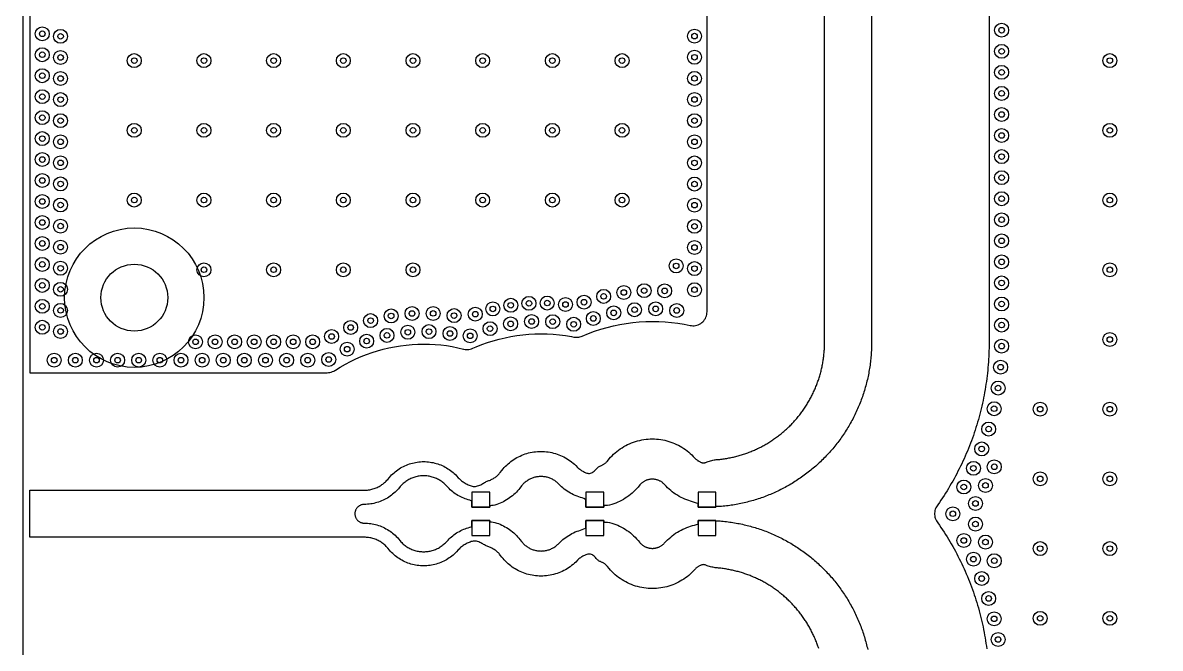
# Model space of a CAD drawing. Header units: millimetres. Extents: x 0 to 121, y -74 to 63.
# Drawn here: x -0.25 to 40.56, y -4.82 to 17.61 of the extents above; entities that cross this region are included whole.
import ezdxf

# ---------------------------------------------------------------- set-up
doc = ezdxf.new("R2010")
doc.units = ezdxf.units.MM
for name, color, linetype in [('BOARD_OUTLINE', 5, 'Continuous'), ('MOUNT_HEAD_KEEPOUT', 6, 'Continuous'), ('MOUNT_HOLES_PTH', 1, 'Continuous'), ('RES_PADS_0402', 6, 'Continuous'), ('TOP_COPPER', 1, 'Continuous'), ('TOP_GROUND_POUR', 3, 'Continuous'), ('VIA_HOLES', 7, 'Continuous'), ('VIA_PADS', 2, 'Continuous')]:
    doc.layers.add(name, color=color, linetype=linetype)

msp = doc.modelspace()

# ---------------------------------------------------------------- linework, layer by layer
at = {"layer": 'BOARD_OUTLINE'}
msp.add_lwpolyline([(-0.25, -63.449), (99.034, -63.449), (99.034, 63.449), (-0.25, 63.449)], close=True, dxfattribs=at)
at = {"layer": 'MOUNT_HEAD_KEEPOUT'}
msp.add_circle((3.752, 7.75), 2.5, dxfattribs=at)
at = {"layer": 'MOUNT_HOLES_PTH'}
msp.add_circle((3.752, 7.75), 1.2, dxfattribs=at)
at = {"layer": 'RES_PADS_0402'}
for points in [[(15.862, 0.24), (16.502, 0.24), (16.502, 0.78), (15.862, 0.78)], [(19.955, 0.24), (20.595, 0.24), (20.595, 0.78), (19.955, 0.78)], [(23.978, 0.24), (24.618, 0.24), (24.618, 0.78), (23.978, 0.78)], [(15.862, -0.78), (16.502, -0.78), (16.502, -0.24), (15.862, -0.24)], [(19.955, -0.78), (20.595, -0.78), (20.595, -0.24), (19.955, -0.24)], [(23.978, -0.78), (24.618, -0.78), (24.618, -0.24), (23.978, -0.24)]]:
    msp.add_lwpolyline(points, close=True, dxfattribs=at)
at = {"layer": 'TOP_COPPER'}
for points in [[(28.306, -4.832), (28.293, -4.792), (28.279, -4.753), (28.265, -4.714), (28.251, -4.675), (28.236, -4.636), (28.221, -4.597), (28.206, -4.558), (28.19, -4.52), (28.174, -4.481), (28.157, -4.443), (28.14, -4.405), (28.123, -4.367), (28.105, -4.329), (28.087, -4.292), (28.068, -4.255), (28.049, -4.217), (28.03, -4.18), (28.011, -4.144), (27.991, -4.107), (27.97, -4.071), (27.95, -4.035), (27.929, -3.999), (27.907, -3.963), (27.886, -3.927), (27.864, -3.892), (27.841, -3.857), (27.819, -3.822), (27.795, -3.787), (27.772, -3.753), (27.748, -3.719), (27.724, -3.685), (27.7, -3.651), (27.675, -3.618), (27.65, -3.584), (27.624, -3.551), (27.599, -3.519), (27.572, -3.486), (27.546, -3.454), (27.519, -3.422), (27.492, -3.39), (27.465, -3.359), (27.437, -3.328), (27.409, -3.297), (27.381, -3.266), (27.352, -3.236), (27.324, -3.206), (27.294, -3.176), (27.265, -3.147), (27.235, -3.118), (27.205, -3.089), (27.175, -3.06), (27.144, -3.032), (27.113, -3.004), (27.082, -2.976), (27.051, -2.949), (27.019, -2.922), (26.987, -2.895), (26.955, -2.869), (26.923, -2.843), (26.89, -2.817), (26.857, -2.791), (26.824, -2.766), (26.79, -2.742), (26.756, -2.717), (26.722, -2.693), (26.688, -2.669), (26.654, -2.646), (26.619, -2.623), (26.584, -2.6), (26.549, -2.577), (26.514, -2.555), (26.478, -2.534), (26.443, -2.512), (26.407, -2.491), (26.37, -2.471), (26.334, -2.45), (26.297, -2.43), (26.261, -2.411), (26.224, -2.392), (26.187, -2.373), (26.149, -2.354), (26.112, -2.336), (26.074, -2.319), (26.036, -2.301), (25.998, -2.284), (25.96, -2.268), (25.922, -2.251), (25.883, -2.236), (25.844, -2.22), (25.806, -2.205), (25.767, -2.19), (25.727, -2.176), (25.688, -2.162), (25.649, -2.149), (25.609, -2.135), (25.57, -2.123), (25.53, -2.11), (25.49, -2.098), (25.45, -2.087), (25.41, -2.076), (25.37, -2.065), (25.329, -2.054), (25.289, -2.044), (25.248, -2.035), (25.208, -2.026), (25.167, -2.017), (25.126, -2.009), (25.085, -2.001), (25.044, -1.993), (25.003, -1.986), (24.962, -1.979), (24.921, -1.973), (24.88, -1.967), (24.838, -1.961), (24.797, -1.956), (24.756, -1.951), (24.714, -1.947), (24.673, -1.943), (24.631, -1.94), (24.59, -1.935), (24.549, -1.929), (24.507, -1.921), (24.466, -1.912), (24.424, -1.901), (24.383, -1.89), (24.341, -1.878), (24.298, -1.865), (24.279, -1.854), (24.258, -1.844), (24.237, -1.836), (24.215, -1.83), (24.193, -1.826), (24.171, -1.824), (24.149, -1.826), (24.127, -1.83), (24.107, -1.836), (24.086, -1.844), (24.066, -1.852), (24.046, -1.861), (24.027, -1.87), (24.008, -1.881), (23.989, -1.892), (23.971, -1.903), (23.953, -1.916), (23.936, -1.929), (23.919, -1.942), (23.902, -1.956), (23.886, -1.971), (23.871, -1.987), (23.806, -2.057), (23.753, -2.11), (23.699, -2.161), (23.642, -2.21), (23.584, -2.256), (23.525, -2.301), (23.463, -2.343), (23.4, -2.383), (23.336, -2.421), (23.271, -2.457), (23.204, -2.489), (23.136, -2.52), (23.067, -2.548), (22.997, -2.573), (22.926, -2.596), (22.854, -2.616), (22.781, -2.634), (22.708, -2.649), (22.635, -2.661), (22.561, -2.671), (22.487, -2.677), (22.412, -2.681), (22.338, -2.683), (22.261, -2.681), (22.185, -2.677), (22.109, -2.67), (22.033, -2.66), (21.957, -2.647), (21.882, -2.631), (21.808, -2.613), (21.735, -2.591), (21.662, -2.567), (21.59, -2.54), (21.52, -2.511), (21.45, -2.479), (21.382, -2.444), (21.315, -2.407), (21.249, -2.367), (21.186, -2.325), (21.123, -2.281), (21.063, -2.234), (21.004, -2.185), (20.947, -2.133), (20.892, -2.08), (20.839, -2.025), (20.789, -1.967), (20.726, -1.891), (20.711, -1.874), (20.696, -1.858), (20.68, -1.842), (20.663, -1.828), (20.646, -1.813), (20.629, -1.8), (20.61, -1.787), (20.592, -1.774), (20.573, -1.763), (20.553, -1.752), (20.533, -1.742), (20.513, -1.733), (20.493, -1.724), (20.472, -1.716), (20.451, -1.709), (20.43, -1.7), (20.41, -1.687), (20.39, -1.67), (20.37, -1.649), (20.349, -1.626), (20.326, -1.6), (20.301, -1.574), (20.275, -1.547), (20.246, -1.522), (20.216, -1.498), (20.184, -1.478), (20.151, -1.462), (20.117, -1.45), (20.084, -1.444), (20.05, -1.444), (20.018, -1.45), (19.987, -1.46), (19.956, -1.471), (19.926, -1.483), (19.897, -1.496), (19.867, -1.511), (19.839, -1.526), (19.811, -1.543), (19.783, -1.56), (19.756, -1.579), (19.73, -1.598), (19.705, -1.619), (19.68, -1.64), (19.657, -1.662), (19.587, -1.732), (19.539, -1.777), (19.49, -1.82), (19.439, -1.861), (19.386, -1.9), (19.332, -1.937), (19.277, -1.973), (19.221, -2.006), (19.163, -2.037), (19.104, -2.066), (19.044, -2.093), (18.983, -2.117), (18.922, -2.14), (18.859, -2.16), (18.796, -2.178), (18.732, -2.193), (18.668, -2.206), (18.603, -2.217), (18.538, -2.226), (18.473, -2.232), (18.408, -2.235), (18.342, -2.236), (18.277, -2.235), (18.213, -2.232), (18.149, -2.226), (18.085, -2.218), (18.021, -2.207), (17.957, -2.195), (17.895, -2.18), (17.832, -2.162), (17.771, -2.143), (17.71, -2.121), (17.65, -2.097), (17.591, -2.071), (17.533, -2.043), (17.476, -2.013), (17.42, -1.98), (17.365, -1.946), (17.312, -1.91), (17.259, -1.872), (17.209, -1.832), (17.159, -1.79), (17.112, -1.746), (17.066, -1.701), (17.021, -1.654), (16.979, -1.606), (16.938, -1.556), (16.879, -1.479), (16.859, -1.454), (16.838, -1.43), (16.816, -1.407), (16.793, -1.384), (16.769, -1.362), (16.745, -1.342), (16.719, -1.322), (16.693, -1.303), (16.667, -1.285), (16.64, -1.268), (16.612, -1.252), (16.584, -1.237), (16.555, -1.223), (16.525, -1.21), (16.496, -1.198), (16.465, -1.187), (16.435, -1.177), (16.405, -1.166), (16.375, -1.153), (16.345, -1.137), (16.314, -1.12), (16.283, -1.101), (16.25, -1.081), (16.217, -1.062), (16.182, -1.043), (16.145, -1.025), (16.108, -1.009), (16.069, -0.996), (16.029, -0.986), (15.99, -0.98), (15.95, -0.978), (15.91, -0.981), (15.872, -0.989), (15.834, -1), (15.797, -1.013), (15.76, -1.027), (15.724, -1.043), (15.689, -1.06), (15.654, -1.078), (15.62, -1.097), (15.586, -1.117), (15.553, -1.139), (15.521, -1.162), (15.49, -1.186), (15.46, -1.211), (15.431, -1.237), (15.402, -1.264), (15.375, -1.292), (15.31, -1.363), (15.269, -1.404), (15.228, -1.444), (15.185, -1.481), (15.141, -1.518), (15.096, -1.553), (15.049, -1.586), (15.001, -1.617), (14.952, -1.647), (14.902, -1.675), (14.852, -1.702), (14.8, -1.726), (14.747, -1.749), (14.694, -1.769), (14.64, -1.788), (14.585, -1.805), (14.53, -1.82), (14.474, -1.833), (14.418, -1.844), (14.362, -1.853), (14.305, -1.861), (14.248, -1.866), (14.191, -1.869), (14.133, -1.87), (14.075, -1.869), (14.017, -1.865), (13.959, -1.86), (13.902, -1.853), (13.844, -1.844), (13.787, -1.832), (13.731, -1.819), (13.675, -1.803), (13.62, -1.786), (13.565, -1.767), (13.511, -1.745), (13.458, -1.722), (13.405, -1.697), (13.354, -1.67), (13.303, -1.641), (13.254, -1.61), (13.206, -1.578), (13.159, -1.544), (13.113, -1.508), (13.069, -1.47), (13.026, -1.431), (12.984, -1.391), (12.944, -1.349), (12.905, -1.306), (12.843, -1.23), (12.816, -1.2), (12.789, -1.172), (12.76, -1.144), (12.731, -1.117), (12.7, -1.092), (12.669, -1.067), (12.636, -1.044), (12.603, -1.021), (12.569, -1), (12.535, -0.98), (12.5, -0.962), (12.464, -0.945), (12.427, -0.929), (12.39, -0.914), (12.353, -0.901), (12.315, -0.889), (12.276, -0.878), (12.237, -0.869), (12.198, -0.861), (12.159, -0.855), (12.119, -0.85), (12.08, -0.846), (12.04, -0.844), (12, -0.843), (0, -0.843), (0, 0.843), (12, 0.843), (12.04, 0.844), (12.08, 0.846), (12.119, 0.85), (12.159, 0.855), (12.198, 0.861), (12.237, 0.869), (12.276, 0.878), (12.315, 0.889), (12.353, 0.901), (12.39, 0.914), (12.427, 0.929), (12.464, 0.945), (12.5, 0.962), (12.535, 0.98), (12.569, 1), (12.603, 1.021), (12.636, 1.044), (12.669, 1.067), (12.7, 1.092), (12.731, 1.117), (12.76, 1.144), (12.789, 1.172), (12.816, 1.2), (12.843, 1.23), (12.905, 1.306), (12.944, 1.349), (12.984, 1.391), (13.026, 1.431), (13.069, 1.47), (13.113, 1.508), (13.159, 1.544), (13.206, 1.578), (13.254, 1.61), (13.303, 1.641), (13.354, 1.67), (13.405, 1.697), (13.458, 1.722), (13.511, 1.745), (13.565, 1.767), (13.62, 1.786), (13.675, 1.803), (13.731, 1.819), (13.787, 1.832), (13.844, 1.844), (13.902, 1.853), (13.959, 1.86), (14.017, 1.865), (14.075, 1.869), (14.133, 1.87), (14.191, 1.869), (14.248, 1.866), (14.305, 1.861), (14.362, 1.853), (14.418, 1.844), (14.474, 1.833), (14.53, 1.82), (14.585, 1.805), (14.64, 1.788), (14.694, 1.769), (14.747, 1.749), (14.8, 1.726), (14.852, 1.702), (14.902, 1.675), (14.952, 1.647), (15.001, 1.617), (15.049, 1.586), (15.096, 1.553), (15.141, 1.518), (15.185, 1.481), (15.228, 1.444), (15.269, 1.404), (15.31, 1.363), (15.375, 1.292), (15.402, 1.264), (15.431, 1.237), (15.46, 1.211), (15.49, 1.186), (15.521, 1.162), (15.553, 1.139), (15.586, 1.117), (15.62, 1.097), (15.654, 1.078), (15.689, 1.06), (15.724, 1.043), (15.76, 1.027), (15.797, 1.013), (15.834, 1), (15.872, 0.989), (15.91, 0.981), (15.95, 0.978), (15.99, 0.98), (16.029, 0.986), (16.069, 0.996), (16.108, 1.009), (16.145, 1.025), (16.182, 1.043), (16.217, 1.062), (16.25, 1.081), (16.283, 1.101), (16.314, 1.12), (16.345, 1.137), (16.375, 1.153), (16.405, 1.166), (16.435, 1.177), (16.465, 1.187), (16.496, 1.198), (16.525, 1.21), (16.555, 1.223), (16.584, 1.237), (16.612, 1.252), (16.64, 1.268), (16.667, 1.285), (16.693, 1.303), (16.719, 1.322), (16.745, 1.342), (16.769, 1.362), (16.793, 1.384), (16.816, 1.407), (16.838, 1.43), (16.859, 1.454), (16.879, 1.479), (16.938, 1.556), (16.979, 1.606), (17.021, 1.654), (17.066, 1.701), (17.112, 1.746), (17.159, 1.79), (17.209, 1.832), (17.259, 1.872), (17.312, 1.91), (17.365, 1.946), (17.42, 1.98), (17.476, 2.013), (17.533, 2.043), (17.591, 2.071), (17.65, 2.097), (17.71, 2.121), (17.771, 2.143), (17.832, 2.162), (17.895, 2.18), (17.957, 2.195), (18.021, 2.207), (18.085, 2.218), (18.149, 2.226), (18.213, 2.232), (18.277, 2.235), (18.342, 2.236), (18.408, 2.235), (18.473, 2.232), (18.538, 2.226), (18.603, 2.217), (18.668, 2.206), (18.732, 2.193), (18.796, 2.178), (18.859, 2.16), (18.922, 2.14), (18.983, 2.117), (19.044, 2.093), (19.104, 2.066), (19.163, 2.037), (19.221, 2.006), (19.277, 1.973), (19.332, 1.937), (19.386, 1.9), (19.439, 1.861), (19.49, 1.82), (19.539, 1.777), (19.587, 1.732), (19.657, 1.662), (19.68, 1.64), (19.705, 1.619), (19.73, 1.598), (19.756, 1.579), (19.783, 1.56), (19.811, 1.543), (19.839, 1.526), (19.867, 1.511), (19.897, 1.496), (19.926, 1.483), (19.956, 1.471), (19.987, 1.46), (20.018, 1.45), (20.05, 1.444), (20.084, 1.444), (20.117, 1.45), (20.151, 1.462), (20.184, 1.478), (20.216, 1.498), (20.246, 1.522), (20.275, 1.547), (20.301, 1.574), (20.326, 1.6), (20.349, 1.626), (20.37, 1.649), (20.39, 1.67), (20.41, 1.687), (20.43, 1.7), (20.451, 1.709), (20.472, 1.716), (20.493, 1.724), (20.513, 1.733), (20.533, 1.742), (20.553, 1.752), (20.573, 1.763), (20.592, 1.774), (20.61, 1.787), (20.629, 1.8), (20.646, 1.813), (20.663, 1.828), (20.68, 1.842), (20.696, 1.858), (20.711, 1.874), (20.726, 1.891), (20.789, 1.967), (20.839, 2.025), (20.892, 2.08), (20.947, 2.133), (21.004, 2.185), (21.063, 2.234), (21.123, 2.281), (21.186, 2.325), (21.249, 2.367), (21.315, 2.407), (21.382, 2.444), (21.45, 2.479), (21.52, 2.511), (21.59, 2.54), (21.662, 2.567), (21.735, 2.591), (21.808, 2.613), (21.882, 2.631), (21.957, 2.647), (22.033, 2.66), (22.109, 2.67), (22.185, 2.677), (22.261, 2.681), (22.338, 2.683), (22.412, 2.681), (22.487, 2.677), (22.561, 2.671), (22.635, 2.661), (22.708, 2.649), (22.781, 2.634), (22.854, 2.616), (22.926, 2.596), (22.997, 2.573), (23.067, 2.548), (23.136, 2.52), (23.204, 2.489), (23.271, 2.457), (23.336, 2.421), (23.4, 2.383), (23.463, 2.343), (23.525, 2.301), (23.584, 2.256), (23.642, 2.21), (23.699, 2.161), (23.753, 2.11), (23.806, 2.057), (23.871, 1.987), (23.886, 1.971), (23.902, 1.956), (23.919, 1.942), (23.936, 1.929), (23.953, 1.916), (23.971, 1.903), (23.989, 1.892), (24.008, 1.881), (24.027, 1.87), (24.046, 1.861), (24.066, 1.852), (24.086, 1.844), (24.107, 1.836), (24.127, 1.83), (24.149, 1.826), (24.171, 1.824), (24.193, 1.826), (24.215, 1.83), (24.237, 1.836), (24.258, 1.844), (24.279, 1.854), (24.298, 1.865), (24.341, 1.878), (24.383, 1.89), (24.424, 1.901), (24.466, 1.912), (24.507, 1.921), (24.549, 1.929), (24.59, 1.935), (24.631, 1.94), (24.673, 1.943), (24.714, 1.947), (24.756, 1.951), (24.797, 1.956), (24.838, 1.961), (24.88, 1.967), (24.921, 1.973), (24.962, 1.979), (25.003, 1.986), (25.044, 1.993), (25.085, 2.001), (25.126, 2.009), (25.167, 2.017), (25.208, 2.026), (25.248, 2.035), (25.289, 2.044), (25.329, 2.054), (25.37, 2.065), (25.41, 2.076), (25.45, 2.087), (25.49, 2.098), (25.53, 2.11), (25.57, 2.123), (25.609, 2.135), (25.649, 2.149), (25.688, 2.162), (25.727, 2.176), (25.767, 2.19), (25.806, 2.205), (25.844, 2.22), (25.883, 2.236), (25.922, 2.251), (25.96, 2.268), (25.998, 2.284), (26.036, 2.301), (26.074, 2.319), (26.112, 2.336), (26.149, 2.354), (26.187, 2.373), (26.224, 2.392), (26.261, 2.411), (26.297, 2.43), (26.334, 2.45), (26.37, 2.471), (26.407, 2.491), (26.443, 2.512), (26.478, 2.534), (26.514, 2.555), (26.549, 2.577), (26.584, 2.6), (26.619, 2.623), (26.654, 2.646), (26.688, 2.669), (26.722, 2.693), (26.756, 2.717), (26.79, 2.742), (26.824, 2.766), (26.857, 2.791), (26.89, 2.817), (26.923, 2.843), (26.955, 2.869), (26.987, 2.895), (27.019, 2.922), (27.051, 2.949), (27.082, 2.976), (27.113, 3.004), (27.144, 3.032), (27.175, 3.06), (27.205, 3.089), (27.235, 3.118), (27.265, 3.147), (27.294, 3.176), (27.324, 3.206), (27.352, 3.236), (27.381, 3.266), (27.409, 3.297), (27.437, 3.328), (27.465, 3.359), (27.492, 3.39), (27.519, 3.422), (27.546, 3.454), (27.572, 3.486), (27.599, 3.519), (27.624, 3.551), (27.65, 3.584), (27.675, 3.618), (27.7, 3.651), (27.724, 3.685), (27.748, 3.719), (27.772, 3.753), (27.795, 3.787), (27.819, 3.822), (27.841, 3.857), (27.864, 3.892), (27.886, 3.927), (27.907, 3.963), (27.929, 3.999), (27.95, 4.035), (27.97, 4.071), (27.991, 4.107), (28.011, 4.144), (28.03, 4.18), (28.049, 4.217), (28.068, 4.255), (28.087, 4.292), (28.105, 4.329), (28.123, 4.367), (28.14, 4.405), (28.157, 4.443), (28.174, 4.481), (28.19, 4.52), (28.206, 4.558), (28.221, 4.597), (28.236, 4.636), (28.251, 4.675), (28.265, 4.714), (28.279, 4.753), (28.293, 4.792), (28.306, 4.832), (28.318, 4.872), (28.331, 4.911), (28.343, 4.951), (28.354, 4.991), (28.366, 5.031), (28.376, 5.072), (28.387, 5.112), (28.397, 5.152), (28.406, 5.193), (28.415, 5.234), (28.424, 5.274), (28.433, 5.315), (28.441, 5.356), (28.448, 5.397), (28.455, 5.438), (28.462, 5.479), (28.468, 5.52), (28.474, 5.561), (28.48, 5.603), (28.485, 5.644), (28.49, 5.685), (28.494, 5.727), (28.498, 5.768), (28.502, 5.81), (28.505, 5.851), (28.507, 5.893), (28.51, 5.935), (28.511, 5.976), (28.513, 6.018), (28.514, 6.059), (28.514, 6.101), (28.515, 6.143), (28.515, 25.761)], [(30.201, 25.761), (30.201, 6.143), (30.201, 6.084), (30.2, 6.026), (30.199, 5.968), (30.197, 5.909), (30.194, 5.851), (30.191, 5.793), (30.187, 5.735), (30.183, 5.677), (30.178, 5.619), (30.172, 5.561), (30.166, 5.503), (30.16, 5.445), (30.153, 5.387), (30.145, 5.329), (30.136, 5.271), (30.128, 5.214), (30.118, 5.156), (30.108, 5.099), (30.097, 5.041), (30.086, 4.984), (30.075, 4.927), (30.062, 4.87), (30.049, 4.813), (30.036, 4.756), (30.022, 4.7), (30.008, 4.643), (29.992, 4.587), (29.977, 4.531), (29.961, 4.475), (29.944, 4.419), (29.927, 4.363), (29.909, 4.308), (29.89, 4.252), (29.871, 4.197), (29.852, 4.142), (29.832, 4.087), (29.811, 4.033), (29.79, 3.978), (29.768, 3.924), (29.746, 3.87), (29.724, 3.817), (29.7, 3.763), (29.677, 3.71), (29.652, 3.657), (29.627, 3.604), (29.602, 3.552), (29.576, 3.499), (29.55, 3.447), (29.523, 3.396), (29.496, 3.344), (29.468, 3.293), (29.439, 3.242), (29.41, 3.191), (29.381, 3.141), (29.351, 3.091), (29.321, 3.041), (29.29, 2.992), (29.258, 2.943), (29.227, 2.894), (29.194, 2.845), (29.161, 2.797), (29.128, 2.749), (29.094, 2.702), (29.06, 2.654), (29.025, 2.607), (28.99, 2.561), (28.955, 2.515), (28.919, 2.469), (28.882, 2.423), (28.845, 2.378), (28.808, 2.334), (28.77, 2.289), (28.732, 2.245), (28.693, 2.202), (28.654, 2.158), (28.614, 2.116), (28.574, 2.073), (28.534, 2.031), (28.493, 1.99), (28.452, 1.948), (28.41, 1.907), (28.368, 1.867), (28.326, 1.827), (28.283, 1.787), (28.239, 1.748), (28.196, 1.71), (28.152, 1.671), (28.108, 1.633), (28.063, 1.596), (28.018, 1.559), (27.972, 1.523), (27.926, 1.487), (27.88, 1.451), (27.834, 1.416), (27.787, 1.381), (27.74, 1.347), (27.692, 1.313), (27.644, 1.28), (27.596, 1.247), (27.547, 1.215), (27.499, 1.183), (27.449, 1.151), (27.4, 1.121), (27.35, 1.09), (27.3, 1.06), (27.25, 1.031), (27.199, 1.002), (27.148, 0.973), (27.097, 0.946), (27.046, 0.918), (26.994, 0.891), (26.942, 0.865), (26.89, 0.839), (26.837, 0.814), (26.784, 0.789), (26.731, 0.765), (26.678, 0.741), (26.625, 0.718), (26.571, 0.695), (26.517, 0.673), (26.463, 0.651), (26.408, 0.63), (26.354, 0.609), (26.299, 0.589), (26.244, 0.57), (26.189, 0.551), (26.134, 0.533), (26.078, 0.515), (26.022, 0.497), (25.967, 0.481), (25.911, 0.464), (25.854, 0.449), (25.798, 0.434), (25.742, 0.419), (25.685, 0.405), (25.628, 0.392), (25.571, 0.379), (25.514, 0.367), (25.457, 0.355), (25.4, 0.344), (25.343, 0.333), (25.285, 0.323), (25.228, 0.314), (25.17, 0.305), (25.112, 0.296), (25.054, 0.289), (24.997, 0.281), (24.939, 0.275), (24.881, 0.269), (24.823, 0.263), (24.764, 0.258), (24.706, 0.255), (24.648, 0.255), (24.618, 0.256), (24.618, 0.24), (23.978, 0.24), (23.978, 0.37), (23.926, 0.385), (23.854, 0.405), (23.782, 0.427), (23.711, 0.449), (23.64, 0.472), (23.57, 0.497), (23.501, 0.525), (23.433, 0.555), (23.366, 0.588), (23.3, 0.624), (23.236, 0.661), (23.173, 0.701), (23.112, 0.744), (23.052, 0.788), (22.994, 0.835), (22.938, 0.884), (22.883, 0.935), (22.831, 0.988), (22.765, 1.058), (22.75, 1.074), (22.734, 1.088), (22.718, 1.103), (22.701, 1.116), (22.683, 1.129), (22.665, 1.141), (22.647, 1.153), (22.628, 1.164), (22.609, 1.174), (22.59, 1.184), (22.57, 1.193), (22.55, 1.201), (22.53, 1.208), (22.509, 1.215), (22.488, 1.221), (22.467, 1.226), (22.446, 1.23), (22.424, 1.234), (22.403, 1.237), (22.381, 1.239), (22.36, 1.24), (22.338, 1.24), (22.316, 1.24), (22.293, 1.239), (22.271, 1.237), (22.249, 1.234), (22.227, 1.23), (22.205, 1.225), (22.184, 1.22), (22.162, 1.214), (22.141, 1.207), (22.12, 1.199), (22.1, 1.19), (22.079, 1.181), (22.06, 1.171), (22.04, 1.16), (22.021, 1.148), (22.002, 1.136), (21.984, 1.123), (21.967, 1.11), (21.95, 1.095), (21.933, 1.08), (21.917, 1.065), (21.902, 1.049), (21.887, 1.032), (21.824, 0.956), (21.773, 0.898), (21.721, 0.843), (21.666, 0.789), (21.609, 0.738), (21.55, 0.689), (21.49, 0.642), (21.427, 0.598), (21.363, 0.556), (21.298, 0.516), (21.231, 0.479), (21.163, 0.444), (21.093, 0.412), (21.023, 0.382), (20.951, 0.356), (20.878, 0.332), (20.804, 0.313), (20.728, 0.302), (20.651, 0.299), (20.595, 0.302), (20.595, 0.24), (19.955, 0.24), (19.955, 0.512), (19.944, 0.517), (19.882, 0.543), (19.82, 0.566), (19.758, 0.587), (19.695, 0.607), (19.634, 0.63), (19.573, 0.654), (19.513, 0.681), (19.454, 0.71), (19.396, 0.741), (19.34, 0.775), (19.285, 0.81), (19.231, 0.847), (19.178, 0.887), (19.127, 0.928), (19.077, 0.971), (19.03, 1.015), (18.96, 1.085), (18.937, 1.107), (18.912, 1.129), (18.887, 1.149), (18.861, 1.169), (18.834, 1.187), (18.806, 1.205), (18.778, 1.221), (18.75, 1.237), (18.72, 1.251), (18.691, 1.264), (18.66, 1.277), (18.63, 1.288), (18.599, 1.298), (18.567, 1.307), (18.536, 1.314), (18.504, 1.321), (18.472, 1.326), (18.44, 1.33), (18.407, 1.333), (18.375, 1.335), (18.342, 1.336), (18.31, 1.335), (18.278, 1.333), (18.246, 1.33), (18.214, 1.326), (18.182, 1.321), (18.151, 1.315), (18.12, 1.307), (18.089, 1.299), (18.058, 1.289), (18.028, 1.278), (17.998, 1.266), (17.969, 1.254), (17.94, 1.24), (17.912, 1.225), (17.884, 1.208), (17.857, 1.191), (17.83, 1.173), (17.804, 1.155), (17.779, 1.135), (17.755, 1.114), (17.731, 1.092), (17.708, 1.07), (17.686, 1.047), (17.665, 1.022), (17.645, 0.998), (17.586, 0.921), (17.545, 0.871), (17.503, 0.822), (17.458, 0.775), (17.412, 0.73), (17.364, 0.687), (17.315, 0.645), (17.264, 0.605), (17.212, 0.567), (17.159, 0.53), (17.104, 0.496), (17.048, 0.464), (16.991, 0.433), (16.933, 0.405), (16.874, 0.379), (16.814, 0.355), (16.753, 0.334), (16.691, 0.314), (16.628, 0.3), (16.564, 0.291), (16.502, 0.287), (16.502, 0.24), (15.862, 0.24), (15.862, 0.455), (15.839, 0.464), (15.784, 0.483), (15.73, 0.501), (15.675, 0.518), (15.621, 0.537), (15.568, 0.557), (15.515, 0.58), (15.464, 0.604), (15.413, 0.631), (15.363, 0.659), (15.314, 0.689), (15.266, 0.72), (15.22, 0.753), (15.174, 0.788), (15.13, 0.825), (15.087, 0.862), (15.046, 0.902), (15.006, 0.943), (14.94, 1.014), (14.913, 1.042), (14.885, 1.069), (14.855, 1.095), (14.825, 1.12), (14.794, 1.144), (14.762, 1.167), (14.729, 1.189), (14.695, 1.209), (14.661, 1.228), (14.626, 1.246), (14.591, 1.263), (14.555, 1.279), (14.518, 1.293), (14.481, 1.306), (14.443, 1.317), (14.405, 1.328), (14.367, 1.337), (14.329, 1.344), (14.29, 1.351), (14.251, 1.355), (14.212, 1.359), (14.173, 1.361), (14.133, 1.362), (14.093, 1.361), (14.054, 1.359), (14.014, 1.355), (13.974, 1.35), (13.935, 1.344), (13.896, 1.336), (13.857, 1.327), (13.819, 1.316), (13.781, 1.304), (13.743, 1.291), (13.706, 1.276), (13.67, 1.26), (13.634, 1.243), (13.598, 1.224), (13.564, 1.205), (13.53, 1.184), (13.497, 1.161), (13.465, 1.138), (13.433, 1.113), (13.403, 1.088), (13.373, 1.061), (13.345, 1.033), (13.317, 1.004), (13.291, 0.975), (13.228, 0.899), (13.189, 0.856), (13.149, 0.814), (13.108, 0.773), (13.065, 0.734), (13.02, 0.697), (12.974, 0.661), (12.927, 0.627), (12.879, 0.595), (12.83, 0.564), (12.779, 0.535), (12.728, 0.508), (12.676, 0.483), (12.622, 0.46), (12.568, 0.438), (12.514, 0.419), (12.458, 0.401), (12.402, 0.386), (12.346, 0.373), (12.289, 0.361), (12.232, 0.352), (12.174, 0.345), (12.116, 0.339), (12.058, 0.336), (12, 0.335), (11.978, 0.335), (11.956, 0.332), (11.935, 0.329), (11.913, 0.324), (11.892, 0.317), (11.872, 0.31), (11.852, 0.301), (11.832, 0.29), (11.814, 0.279), (11.796, 0.266), (11.779, 0.252), (11.763, 0.237), (11.748, 0.221), (11.734, 0.204), (11.721, 0.186), (11.71, 0.168), (11.699, 0.148), (11.69, 0.128), (11.683, 0.108), (11.676, 0.087), (11.671, 0.065), (11.668, 0.044), (11.665, 0.022), (11.665, 0), (11.665, -0.022), (11.668, -0.044), (11.671, -0.065), (11.676, -0.087), (11.683, -0.108), (11.69, -0.128), (11.699, -0.148), (11.71, -0.168), (11.721, -0.186), (11.734, -0.204), (11.748, -0.221), (11.763, -0.237), (11.779, -0.252), (11.796, -0.266), (11.814, -0.279), (11.832, -0.29), (11.852, -0.301), (11.872, -0.31), (11.892, -0.317), (11.913, -0.324), (11.935, -0.329), (11.956, -0.332), (11.978, -0.335), (12, -0.335), (12.058, -0.336), (12.116, -0.339), (12.174, -0.345), (12.232, -0.352), (12.289, -0.361), (12.346, -0.373), (12.402, -0.386), (12.458, -0.401), (12.514, -0.419), (12.568, -0.438), (12.622, -0.46), (12.676, -0.483), (12.728, -0.508), (12.779, -0.535), (12.83, -0.564), (12.879, -0.595), (12.927, -0.627), (12.974, -0.661), (13.02, -0.697), (13.065, -0.734), (13.108, -0.773), (13.149, -0.814), (13.189, -0.856), (13.228, -0.899), (13.291, -0.975), (13.317, -1.004), (13.345, -1.033), (13.373, -1.061), (13.403, -1.088), (13.433, -1.113), (13.465, -1.138), (13.497, -1.161), (13.53, -1.184), (13.564, -1.205), (13.598, -1.224), (13.634, -1.243), (13.67, -1.26), (13.706, -1.276), (13.743, -1.291), (13.781, -1.304), (13.819, -1.316), (13.857, -1.327), (13.896, -1.336), (13.935, -1.344), (13.974, -1.35), (14.014, -1.355), (14.054, -1.359), (14.093, -1.361), (14.133, -1.362), (14.173, -1.361), (14.212, -1.359), (14.251, -1.355), (14.29, -1.351), (14.329, -1.344), (14.367, -1.337), (14.405, -1.328), (14.443, -1.317), (14.481, -1.306), (14.518, -1.293), (14.555, -1.279), (14.591, -1.263), (14.626, -1.246), (14.661, -1.228), (14.695, -1.209), (14.729, -1.189), (14.762, -1.167), (14.794, -1.144), (14.825, -1.12), (14.855, -1.095), (14.885, -1.069), (14.913, -1.042), (14.94, -1.014), (15.006, -0.943), (15.046, -0.902), (15.087, -0.862), (15.13, -0.825), (15.174, -0.788), (15.22, -0.753), (15.266, -0.72), (15.314, -0.689), (15.363, -0.659), (15.413, -0.631), (15.464, -0.604), (15.515, -0.58), (15.568, -0.557), (15.621, -0.537), (15.675, -0.518), (15.73, -0.501), (15.784, -0.483), (15.839, -0.464), (15.862, -0.455), (15.862, -0.24), (16.502, -0.24), (16.502, -0.287), (16.564, -0.291), (16.628, -0.3), (16.691, -0.314), (16.753, -0.334), (16.814, -0.355), (16.874, -0.379), (16.933, -0.405), (16.991, -0.433), (17.048, -0.464), (17.104, -0.496), (17.159, -0.53), (17.212, -0.567), (17.264, -0.605), (17.315, -0.645), (17.364, -0.687), (17.412, -0.73), (17.458, -0.775), (17.503, -0.822), (17.545, -0.871), (17.586, -0.921), (17.645, -0.998), (17.665, -1.022), (17.686, -1.047), (17.708, -1.07), (17.731, -1.092), (17.755, -1.114), (17.779, -1.135), (17.804, -1.155), (17.83, -1.173), (17.857, -1.191), (17.884, -1.208), (17.912, -1.225), (17.94, -1.24), (17.969, -1.254), (17.998, -1.266), (18.028, -1.278), (18.058, -1.289), (18.089, -1.299), (18.12, -1.307), (18.151, -1.315), (18.182, -1.321), (18.214, -1.326), (18.246, -1.33), (18.278, -1.333), (18.31, -1.335), (18.342, -1.336), (18.375, -1.335), (18.407, -1.333), (18.44, -1.33), (18.472, -1.326), (18.504, -1.321), (18.536, -1.314), (18.567, -1.307), (18.599, -1.298), (18.63, -1.288), (18.66, -1.277), (18.691, -1.264), (18.72, -1.251), (18.75, -1.237), (18.778, -1.221), (18.806, -1.205), (18.834, -1.187), (18.861, -1.169), (18.887, -1.149), (18.912, -1.129), (18.937, -1.107), (18.96, -1.085), (19.03, -1.015), (19.077, -0.971), (19.127, -0.928), (19.178, -0.887), (19.231, -0.847), (19.285, -0.81), (19.34, -0.775), (19.396, -0.741), (19.454, -0.71), (19.513, -0.681), (19.573, -0.654), (19.634, -0.63), (19.695, -0.607), (19.758, -0.587), (19.82, -0.566), (19.882, -0.543), (19.944, -0.517), (19.955, -0.512), (19.955, -0.24), (20.595, -0.24), (20.595, -0.302), (20.651, -0.299), (20.728, -0.302), (20.804, -0.313), (20.878, -0.332), (20.951, -0.356), (21.023, -0.382), (21.093, -0.412), (21.163, -0.444), (21.231, -0.479), (21.298, -0.516), (21.363, -0.556), (21.427, -0.598), (21.49, -0.642), (21.55, -0.689), (21.609, -0.738), (21.666, -0.789), (21.721, -0.843), (21.773, -0.898), (21.824, -0.956), (21.887, -1.032), (21.902, -1.049), (21.917, -1.065), (21.933, -1.08), (21.95, -1.095), (21.967, -1.11), (21.984, -1.123), (22.002, -1.136), (22.021, -1.148), (22.04, -1.16), (22.06, -1.171), (22.079, -1.181), (22.1, -1.19), (22.12, -1.199), (22.141, -1.207), (22.162, -1.214), (22.184, -1.22), (22.205, -1.225), (22.227, -1.23), (22.249, -1.234), (22.271, -1.237), (22.293, -1.239), (22.316, -1.24), (22.338, -1.24), (22.36, -1.24), (22.381, -1.239), (22.403, -1.237), (22.424, -1.234), (22.446, -1.23), (22.467, -1.226), (22.488, -1.221), (22.509, -1.215), (22.53, -1.208), (22.55, -1.201), (22.57, -1.193), (22.59, -1.184), (22.609, -1.174), (22.628, -1.164), (22.647, -1.153), (22.665, -1.141), (22.683, -1.129), (22.701, -1.116), (22.718, -1.103), (22.734, -1.088), (22.75, -1.074), (22.765, -1.058), (22.831, -0.988), (22.883, -0.935), (22.938, -0.884), (22.994, -0.835), (23.052, -0.788), (23.112, -0.744), (23.173, -0.701), (23.236, -0.661), (23.3, -0.624), (23.366, -0.588), (23.433, -0.555), (23.501, -0.525), (23.57, -0.497), (23.64, -0.472), (23.711, -0.449), (23.782, -0.427), (23.854, -0.405), (23.926, -0.385), (23.978, -0.37), (23.978, -0.24), (24.618, -0.24), (24.618, -0.256), (24.648, -0.255), (24.706, -0.255), (24.764, -0.258), (24.823, -0.263), (24.881, -0.269), (24.939, -0.275), (24.997, -0.281), (25.054, -0.289), (25.112, -0.296), (25.17, -0.305), (25.228, -0.314), (25.285, -0.323), (25.343, -0.333), (25.4, -0.344), (25.457, -0.355), (25.514, -0.367), (25.571, -0.379), (25.628, -0.392), (25.685, -0.405), (25.742, -0.419), (25.798, -0.434), (25.854, -0.449), (25.911, -0.464), (25.967, -0.481), (26.022, -0.497), (26.078, -0.515), (26.134, -0.533), (26.189, -0.551), (26.244, -0.57), (26.299, -0.589), (26.354, -0.609), (26.408, -0.63), (26.463, -0.651), (26.517, -0.673), (26.571, -0.695), (26.625, -0.718), (26.678, -0.741), (26.731, -0.765), (26.784, -0.789), (26.837, -0.814), (26.89, -0.839), (26.942, -0.865), (26.994, -0.891), (27.046, -0.918), (27.097, -0.946), (27.148, -0.973), (27.199, -1.002), (27.25, -1.031), (27.3, -1.06), (27.35, -1.09), (27.4, -1.121), (27.449, -1.151), (27.499, -1.183), (27.547, -1.215), (27.596, -1.247), (27.644, -1.28), (27.692, -1.313), (27.74, -1.347), (27.787, -1.381), (27.834, -1.416), (27.88, -1.451), (27.926, -1.487), (27.972, -1.523), (28.018, -1.559), (28.063, -1.596), (28.108, -1.633), (28.152, -1.671), (28.196, -1.71), (28.239, -1.748), (28.283, -1.787), (28.326, -1.827), (28.368, -1.867), (28.41, -1.907), (28.452, -1.948), (28.493, -1.99), (28.534, -2.031), (28.574, -2.073), (28.614, -2.116), (28.654, -2.158), (28.693, -2.202), (28.732, -2.245), (28.77, -2.289), (28.808, -2.334), (28.845, -2.378), (28.882, -2.423), (28.919, -2.469), (28.955, -2.515), (28.99, -2.561), (29.025, -2.607), (29.06, -2.654), (29.094, -2.702), (29.128, -2.749), (29.161, -2.797), (29.194, -2.845), (29.227, -2.894), (29.258, -2.943), (29.29, -2.992), (29.321, -3.041), (29.351, -3.091), (29.381, -3.141), (29.41, -3.191), (29.439, -3.242), (29.468, -3.293), (29.496, -3.344), (29.523, -3.396), (29.55, -3.447), (29.576, -3.499), (29.602, -3.552), (29.627, -3.604), (29.652, -3.657), (29.677, -3.71), (29.7, -3.763), (29.724, -3.817), (29.746, -3.87), (29.768, -3.924), (29.79, -3.978), (29.811, -4.033), (29.832, -4.087), (29.852, -4.142), (29.871, -4.197), (29.89, -4.252), (29.909, -4.308), (29.927, -4.363), (29.944, -4.419), (29.961, -4.475), (29.977, -4.531), (29.992, -4.587), (30.008, -4.643), (30.022, -4.7), (30.036, -4.756), (30.049, -4.813), (30.062, -4.87)]]:
    msp.add_lwpolyline(points, dxfattribs=at)
at = {"layer": 'TOP_GROUND_POUR'}
for points in [[(0, 63.199), (0, 5.059), (10.676, 5.059), (10.724, 5.062), (10.772, 5.069), (10.818, 5.08), (10.864, 5.096), (10.908, 5.116), (10.949, 5.14), (10.965, 5.151), (11.143, 5.26), (11.324, 5.365), (11.51, 5.462), (11.698, 5.553), (11.89, 5.636), (12.085, 5.714), (12.282, 5.783), (12.482, 5.847), (12.684, 5.902), (12.887, 5.951), (13.092, 5.991), (13.299, 6.026), (13.507, 6.051), (13.715, 6.071), (13.924, 6.081), (14.131, 6.086), (14.34, 6.081), (14.546, 6.071), (14.751, 6.052), (14.956, 6.028), (15.159, 5.994), (15.362, 5.955), (15.562, 5.907), (15.569, 5.905), (15.616, 5.896), (15.663, 5.891), (15.711, 5.89), (15.758, 5.895), (15.805, 5.903), (15.851, 5.916), (15.896, 5.933), (16.019, 5.985), (16.221, 6.065), (16.425, 6.138), (16.631, 6.204), (16.84, 6.262), (17.051, 6.312), (17.264, 6.355), (17.478, 6.39), (17.693, 6.417), (17.909, 6.437), (18.125, 6.449), (18.343, 6.453), (18.562, 6.449), (18.782, 6.436), (19.001, 6.416), (19.22, 6.388), (19.437, 6.352), (19.52, 6.337), (19.563, 6.33), (19.607, 6.327), (19.65, 6.328), (19.694, 6.333), (19.737, 6.341), (19.779, 6.353), (19.819, 6.369), (19.824, 6.371), (20.041, 6.462), (20.261, 6.544), (20.485, 6.618), (20.71, 6.683), (20.939, 6.74), (21.169, 6.789), (21.401, 6.828), (21.634, 6.859), (21.868, 6.881), (22.103, 6.895), (22.336, 6.899), (22.567, 6.895), (22.795, 6.882), (23.023, 6.861), (23.25, 6.832), (23.476, 6.795), (23.69, 6.755), (23.739, 6.747), (23.789, 6.743), (23.839, 6.745), (23.888, 6.751), (23.936, 6.763), (23.983, 6.779), (24.028, 6.799), (24.071, 6.824), (24.111, 6.853), (24.149, 6.886), (24.182, 6.923), (24.212, 6.963), (24.238, 7.005), (24.259, 7.05), (24.276, 7.096), (24.289, 7.145), (24.296, 7.194), (24.298, 7.243), (24.298, 25.611)], [(34.417, 25.261), (34.417, 6.243), (34.417, 6.127), (34.417, 6.043), (34.415, 5.943), (34.413, 5.843), (34.409, 5.743), (34.405, 5.643), (34.4, 5.543), (34.393, 5.444), (34.386, 5.344), (34.377, 5.244), (34.368, 5.145), (34.357, 5.045), (34.346, 4.946), (34.334, 4.847), (34.321, 4.748), (34.306, 4.649), (34.291, 4.55), (34.275, 4.451), (34.258, 4.353), (34.239, 4.255), (34.22, 4.156), (34.2, 4.058), (34.179, 3.961), (34.157, 3.863), (34.134, 3.766), (34.11, 3.669), (34.085, 3.572), (34.059, 3.476), (34.033, 3.379), (34.005, 3.283), (33.976, 3.187), (33.946, 3.092), (33.916, 2.997), (33.884, 2.902), (33.852, 2.807), (33.818, 2.713), (33.784, 2.619), (33.749, 2.526), (33.713, 2.433), (33.675, 2.34), (33.638, 2.247), (33.598, 2.155), (33.559, 2.064), (33.518, 1.972), (33.476, 1.881), (33.434, 1.791), (33.39, 1.701), (33.346, 1.611), (33.301, 1.522), (33.254, 1.434), (33.208, 1.345), (33.16, 1.258), (33.111, 1.17), (33.061, 1.083), (33.011, 0.997), (32.96, 0.911), (32.908, 0.826), (32.855, 0.741), (32.801, 0.657), (32.746, 0.573), (32.691, 0.49), (32.635, 0.407), (32.578, 0.325), (32.553, 0.289), (32.527, 0.249), (32.505, 0.207), (32.488, 0.163), (32.474, 0.118), (32.466, 0.071), (32.461, 0.024), (32.461, -0.024), (32.466, -0.071), (32.474, -0.118), (32.488, -0.163), (32.505, -0.207), (32.527, -0.249), (32.553, -0.289), (32.578, -0.325), (32.635, -0.407), (32.691, -0.49), (32.746, -0.573), (32.801, -0.657), (32.855, -0.741), (32.908, -0.826), (32.96, -0.911), (33.011, -0.997), (33.061, -1.083), (33.111, -1.17), (33.16, -1.258), (33.208, -1.345), (33.254, -1.434), (33.301, -1.522), (33.346, -1.611), (33.39, -1.701), (33.434, -1.791), (33.476, -1.881), (33.518, -1.972), (33.559, -2.064), (33.598, -2.155), (33.638, -2.247), (33.675, -2.34), (33.713, -2.433), (33.749, -2.526), (33.784, -2.619), (33.818, -2.713), (33.852, -2.807), (33.884, -2.902), (33.916, -2.997), (33.946, -3.092), (33.976, -3.187), (34.005, -3.283), (34.033, -3.379), (34.059, -3.476), (34.085, -3.572), (34.11, -3.669), (34.134, -3.766), (34.157, -3.863), (34.179, -3.961), (34.2, -4.058), (34.22, -4.156), (34.239, -4.255), (34.258, -4.353), (34.275, -4.451), (34.291, -4.55), (34.306, -4.649), (34.321, -4.748), (34.334, -4.847)]]:
    msp.add_lwpolyline(points, dxfattribs=at)
at = {"layer": 'VIA_HOLES'}
for centre in [(0.45, 17.213), (1.107, 17.12), (23.848, 17.129), (34.867, 17.34), (0.45, 16.461), (1.107, 16.364), (3.75, 16.25), (6.25, 16.25), (8.75, 16.25), (11.25, 16.25), (13.75, 16.25), (16.25, 16.25), (18.75, 16.25), (21.25, 16.25), (23.848, 16.371), (34.867, 16.584), (38.75, 16.25), (34.867, 15.829), (0.45, 15.709), (1.107, 15.608), (23.848, 15.613), (34.867, 15.074), (0.45, 14.957), (1.107, 14.852), (23.848, 14.855), (0.45, 14.205), (34.867, 14.319), (1.107, 14.096), (23.848, 14.097), (0.45, 13.453), (3.75, 13.75), (6.25, 13.75), (8.75, 13.75), (11.25, 13.75), (13.75, 13.75), (16.25, 13.75), (18.75, 13.75), (21.25, 13.75), (34.867, 13.564), (38.75, 13.75), (1.107, 13.34), (23.848, 13.339), (0.45, 12.702), (1.107, 12.584), (23.848, 12.581), (34.867, 12.808), (0.45, 11.95), (1.107, 11.828), (23.848, 11.823), (34.867, 12.053), (0.45, 11.198), (1.107, 11.072), (3.75, 11.25), (6.25, 11.25), (8.75, 11.25), (11.25, 11.25), (13.75, 11.25), (16.25, 11.25), (18.75, 11.25), (21.25, 11.25), (23.848, 11.065), (34.867, 11.298), (38.75, 11.25), (34.867, 10.543), (0.45, 10.446), (1.107, 10.316), (23.848, 10.307), (0.45, 9.694), (34.867, 9.788), (1.107, 9.56), (23.848, 9.549), (0.45, 8.942), (23.191, 8.888), (34.867, 9.032), (1.107, 8.804), (6.25, 8.75), (8.75, 8.75), (11.25, 8.75), (13.75, 8.75), (23.848, 8.791), (38.75, 8.75), (0.45, 8.19), (34.867, 8.277), (1.107, 8.048), (20.59, 7.795), (21.312, 7.934), (22.044, 8), (22.778, 7.992), (23.848, 8.033), (0.45, 7.439), (1.107, 7.292), (16.613, 7.346), (17.257, 7.476), (17.91, 7.546), (18.566, 7.556), (19.221, 7.505), (19.886, 7.586), (21.699, 7.317), (22.456, 7.347), (23.211, 7.291), (34.867, 7.522), (12.229, 6.926), (12.965, 7.093), (13.716, 7.18), (14.472, 7.184), (15.223, 7.106), (15.984, 7.157), (18.005, 6.893), (18.762, 6.888), (20.219, 7.004), (20.95, 7.203), (0.45, 6.687), (1.107, 6.536), (11.514, 6.679), (13.566, 6.509), (14.323, 6.532), (15.077, 6.464), (16.514, 6.638), (17.252, 6.809), (19.514, 6.795), (34.867, 6.767), (5.95, 6.167), (6.65, 6.167), (7.35, 6.167), (8.05, 6.167), (8.75, 6.167), (9.45, 6.167), (10.15, 6.167), (10.831, 6.357), (12.087, 6.192), (12.817, 6.396), (15.801, 6.382), (38.75, 6.25), (11.387, 5.902), (34.866, 6.012), (0.879, 5.509), (1.637, 5.509), (2.395, 5.509), (3.153, 5.509), (3.911, 5.509), (4.669, 5.509), (5.427, 5.509), (6.185, 5.509), (6.943, 5.509), (7.7, 5.509), (8.458, 5.509), (9.216, 5.509), (9.974, 5.509), (10.726, 5.532), (34.83, 5.258), (34.74, 4.508), (34.597, 3.767), (36.25, 3.75), (38.75, 3.75), (34.401, 3.037), (34.153, 2.324), (33.855, 1.63), (34.602, 1.685), (36.25, 1.25), (38.75, 1.25), (33.509, 0.959), (34.286, 1.016), (33.927, 0.37), (33.115, 0), (33.927, -0.37), (33.509, -0.959), (34.286, -1.016), (36.25, -1.25), (38.75, -1.25), (33.855, -1.63), (34.602, -1.685), (34.153, -2.324), (34.401, -3.037), (34.597, -3.767), (36.25, -3.75), (38.75, -3.75), (34.74, -4.508)]:
    msp.add_circle(centre, 0.1, dxfattribs=at)
at = {"layer": 'VIA_PADS'}
for centre in [(34.867, 17.34), (0.45, 17.213), (1.107, 17.12), (23.848, 17.129), (34.867, 16.584), (0.45, 16.461), (1.107, 16.364), (3.75, 16.25), (6.25, 16.25), (8.75, 16.25), (11.25, 16.25), (13.75, 16.25), (16.25, 16.25), (18.75, 16.25), (21.25, 16.25), (23.848, 16.371), (38.75, 16.25), (0.45, 15.709), (34.867, 15.829), (1.107, 15.608), (23.848, 15.613), (0.45, 14.957), (1.107, 14.852), (23.848, 14.855), (34.867, 15.074), (0.45, 14.205), (1.107, 14.096), (23.848, 14.097), (34.867, 14.319), (3.75, 13.75), (6.25, 13.75), (8.75, 13.75), (11.25, 13.75), (13.75, 13.75), (16.25, 13.75), (18.75, 13.75), (21.25, 13.75), (38.75, 13.75), (0.45, 13.453), (1.107, 13.34), (23.848, 13.339), (34.867, 13.564), (34.867, 12.808), (0.45, 12.702), (1.107, 12.584), (23.848, 12.581), (34.867, 12.053), (0.45, 11.95), (1.107, 11.828), (23.848, 11.823), (0.45, 11.198), (3.75, 11.25), (6.25, 11.25), (8.75, 11.25), (11.25, 11.25), (13.75, 11.25), (16.25, 11.25), (18.75, 11.25), (21.25, 11.25), (34.867, 11.298), (38.75, 11.25), (1.107, 11.072), (23.848, 11.065), (0.45, 10.446), (34.867, 10.543), (1.107, 10.316), (23.848, 10.307), (0.45, 9.694), (1.107, 9.56), (23.848, 9.549), (34.867, 9.788), (0.45, 8.942), (1.107, 8.804), (6.25, 8.75), (8.75, 8.75), (11.25, 8.75), (13.75, 8.75), (23.191, 8.888), (23.848, 8.791), (34.867, 9.032), (38.75, 8.75), (0.45, 8.19), (1.107, 8.048), (21.312, 7.934), (22.044, 8), (22.778, 7.992), (23.848, 8.033), (34.867, 8.277), (17.91, 7.546), (18.566, 7.556), (19.221, 7.505), (19.886, 7.586), (20.59, 7.795), (34.867, 7.522), (0.45, 7.439), (1.107, 7.292), (13.716, 7.18), (14.472, 7.184), (15.223, 7.106), (15.984, 7.157), (16.613, 7.346), (17.257, 7.476), (20.95, 7.203), (21.699, 7.317), (22.456, 7.347), (23.211, 7.291), (12.229, 6.926), (12.965, 7.093), (17.252, 6.809), (18.005, 6.893), (18.762, 6.888), (19.514, 6.795), (20.219, 7.004), (34.867, 6.767), (0.45, 6.687), (1.107, 6.536), (10.831, 6.357), (11.514, 6.679), (12.817, 6.396), (13.566, 6.509), (14.323, 6.532), (15.077, 6.464), (15.801, 6.382), (16.514, 6.638), (5.95, 6.167), (6.65, 6.167), (7.35, 6.167), (8.05, 6.167), (8.75, 6.167), (9.45, 6.167), (10.15, 6.167), (11.387, 5.902), (12.087, 6.192), (34.866, 6.012), (38.75, 6.25), (0.879, 5.509), (1.637, 5.509), (2.395, 5.509), (3.153, 5.509), (3.911, 5.509), (4.669, 5.509), (5.427, 5.509), (6.185, 5.509), (6.943, 5.509), (7.7, 5.509), (8.458, 5.509), (9.216, 5.509), (9.974, 5.509), (10.726, 5.532), (34.83, 5.258), (34.74, 4.508), (34.597, 3.767), (36.25, 3.75), (38.75, 3.75), (34.401, 3.037), (34.153, 2.324), (33.855, 1.63), (34.602, 1.685), (34.286, 1.016), (36.25, 1.25), (38.75, 1.25), (33.509, 0.959), (33.927, 0.37), (33.115, 0), (33.927, -0.37), (33.509, -0.959), (34.286, -1.016), (36.25, -1.25), (38.75, -1.25), (33.855, -1.63), (34.602, -1.685), (34.153, -2.324), (34.401, -3.037), (34.597, -3.767), (36.25, -3.75), (38.75, -3.75), (34.74, -4.508)]:
    msp.add_circle(centre, 0.25, dxfattribs=at)

doc.saveas('drawing.dxf')
